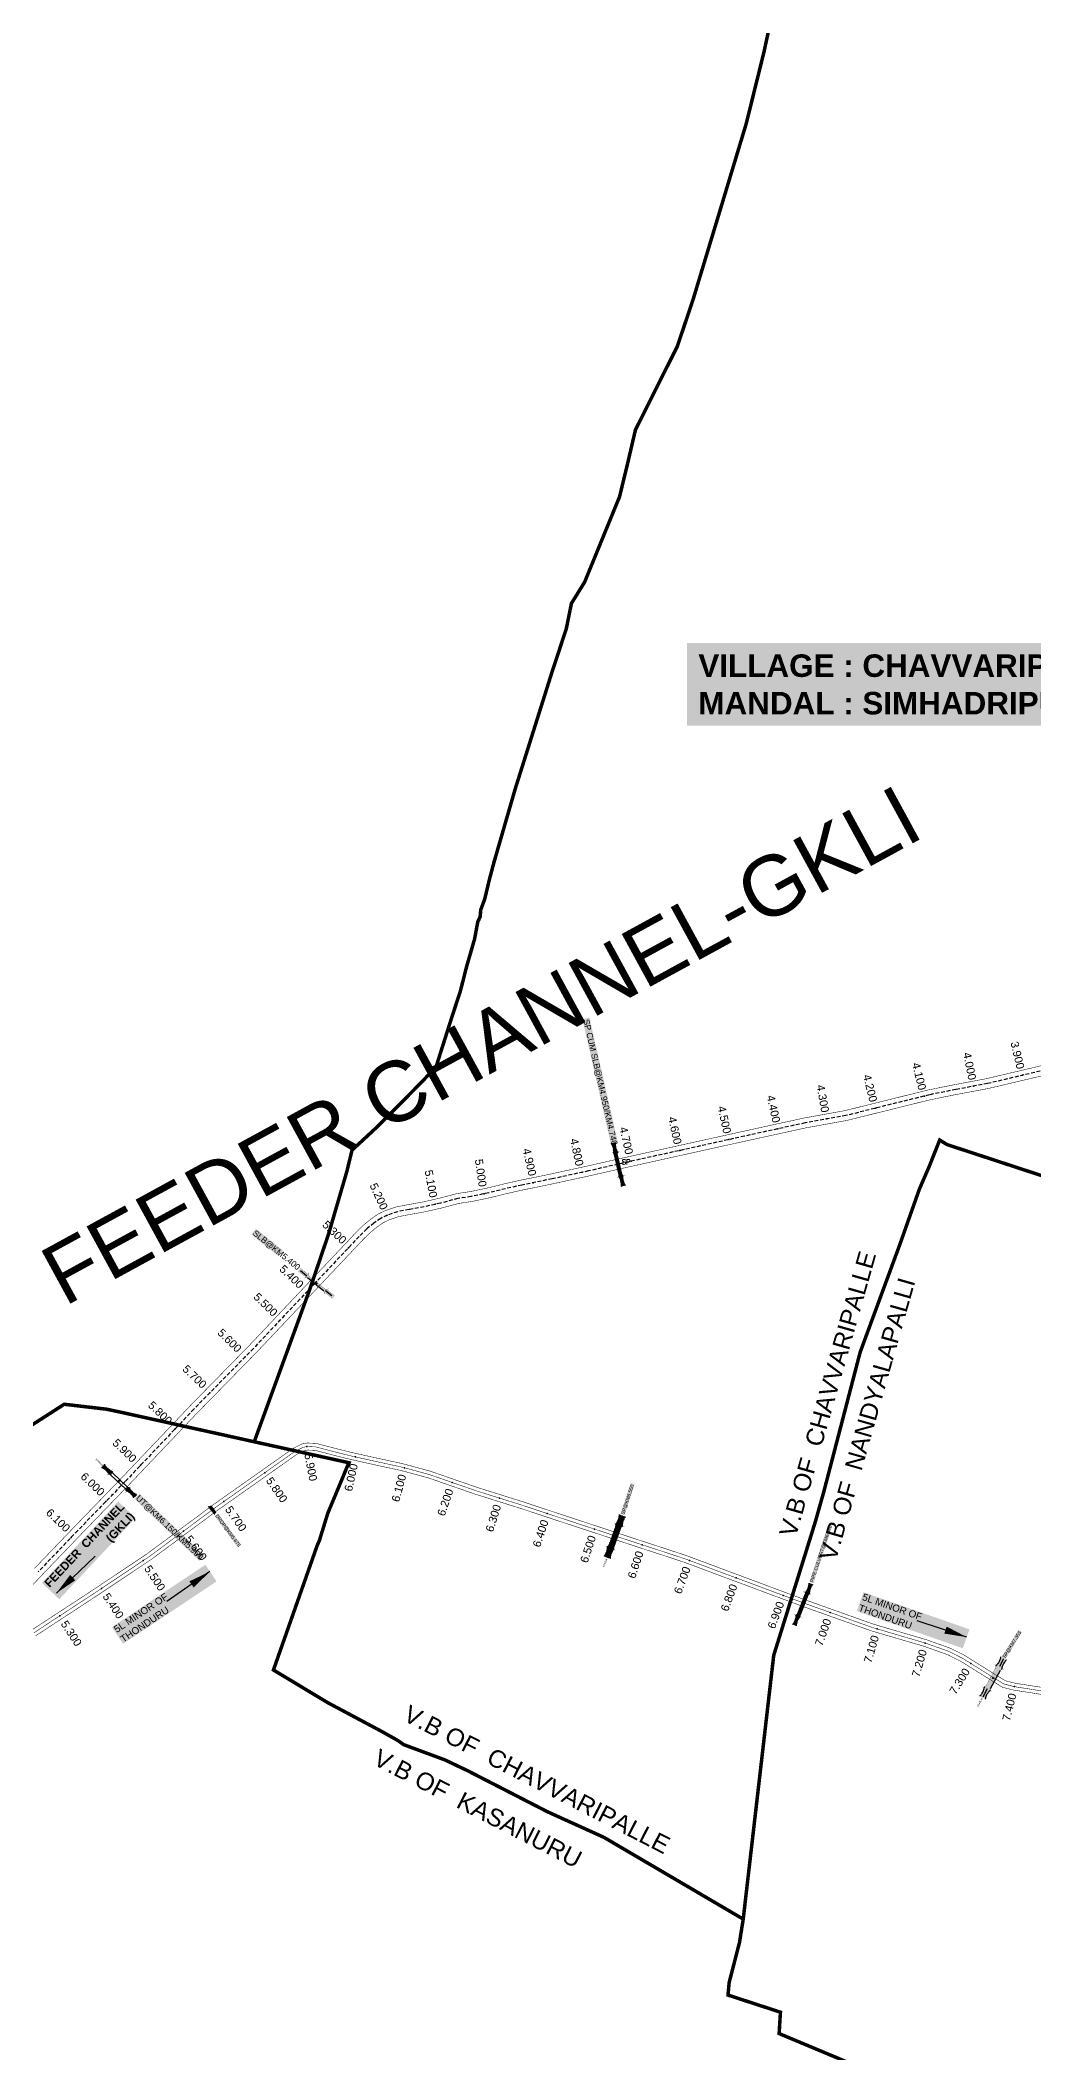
# Model space of a CAD drawing. Header units: inches. Extents: x 174104 to 230935, y 1583276 to 1631460.
# Drawn here: x 192425 to 194413, y 1622188 to 1626212 of the extents above; entities that cross this region are included whole.
import ezdxf
from ezdxf.enums import TextEntityAlignment as Align

# ---------------------------------------------------------------- set-up
doc = ezdxf.new("R2010")
doc.units = ezdxf.units.IN
doc.header["$LTSCALE"] = 15
doc.header["$MEASUREMENT"] = 0
doc.linetypes.add('ACAD_ISO02W100', pattern=[15, 12, -3])
doc.linetypes.add('HIDDEN2', pattern=[0.1875, 0.125, -0.0625])
for name, color, linetype in [('CANAL1', 7, 'Continuous'), ('CHANAGE', 1, 'Continuous'), ('CS', 134, 'Continuous'), ('POINT', 2, 'Continuous'), ('RE REMARKS', 7, 'Continuous'), ('STRUCTURE', 5, 'Continuous'), ('TEXT', 1, 'Continuous'), ('text2', 7, 'Continuous'), ('VB', 72, 'Continuous'), ('VILLAGE BOUNDRY', 5, 'Continuous')]:
    doc.layers.add(name, color=color, linetype=linetype)
doc.styles.add('section', font='romant.shx', dxfattribs={"height": 2})
doc.styles.get("Standard").update_dxf_attribs({"font": 'arial.ttf'})
doc.dimstyles.get("Standard").update_dxf_attribs({"dimtxt": 0.18, "dimasz": 0.18, "dimexe": 0.18, "dimexo": 0.0625, "dimgap": 0.09, "dimtad": 0, "dimtih": 1, "dimtoh": 1, "dimdec": 4, "dimzin": 0, "dimdsep": 46, "dimtxsty": 'Standard', "dimcen": 0.09, "dimadec": 0, "dimazin": 0, "dimtfac": 1, "dimtdec": 4, "dimtofl": 0, "dimtmove": 0, "dimatfit": 3, "dimfxl": 1, "dimtolj": 1, "dimtzin": 0, "dimarcsym": 0})

# ---------------------------------------------------------------- blocks, each defined once
blk = doc.blocks.new('DROP')
h = blk.add_hatch()
h.set_pattern_fill('ANSI31', color=1, scale=10, angle=45)
h.set_pattern_definition([(90, (-324.4107, -25.7687), (-1.25, 0), [])])
h.paths.add_polyline_path([(-9.9, -4.3), (-13.8, 4.1), (13.8, 4.1), (10.2, -4.3)])
at = {"layer": 'STRUCTURE', "color": 5, "const_width": 0.49}
blk.add_lwpolyline([(-9.9, -4.3), (-13.8, 4.1), (13.8, 4.1), (10.2, -4.3), (-9.9, -4.3)], dxfattribs=at)
at = {"layer": 'STRUCTURE', "color": 5}
blk.add_circle((0, 0), 1.33, dxfattribs=at)
blk = doc.blocks.new('SP')
at = {"layer": 'STRUCTURE'}
h = blk.add_hatch(dxfattribs=at)
h.set_pattern_fill('DASH', color=256, scale=8, style=0)
edge = h.paths.add_edge_path()
edge.add_spline(control_points=[(769825.7, 1706742.1), (769825.3, 1706741.8), (769823.8, 1706740.8), (769820.9, 1706740.3), (769817, 1706739.7), (769811.4, 1706738.9), (769804, 1706739.7), (769798.4, 1706741), (769795.6, 1706741.6)], knot_values=[0, 0, 0, 0, 1.613557, 5.24513, 8.624976, 13.470124, 22.190216, 30.746377, 30.746377, 30.746377, 30.746377], degree=3, periodic=0)
edge.add_line((769795.6, 1706741.6), (769792.6, 1706739.6))
edge.add_line((769792.6, 1706739.6), (769732.6, 1706739.6))
edge.add_line((769732.6, 1706739.6), (769729.6, 1706741.6))
edge.add_spline(control_points=[(769729.6, 1706741.6), (769726.9, 1706740.9), (769721.3, 1706739.5), (769713.9, 1706738.5), (769708.3, 1706739.1), (769704.4, 1706739.6), (769701.5, 1706740), (769700, 1706741), (769699.5, 1706741.3)], knot_values=[0, 0, 0, 0, 8.556161, 17.276253, 22.121402, 25.501247, 29.13282, 30.746377, 30.746377, 30.746377, 30.746377], degree=3, periodic=0)
edge.add_line((769699.5, 1706741.3), (769699.5, 1706722.1))
edge.add_spline(control_points=[(769699.5, 1706722.1), (769700, 1706722.4), (769701.4, 1706723.4), (769704.3, 1706724), (769708.2, 1706724.5), (769713.8, 1706725.3), (769721.2, 1706724.5), (769726.8, 1706723.3), (769729.6, 1706722.6)], knot_values=[0, 0, 0, 0, 1.613557, 5.24513, 8.624976, 13.470124, 22.190216, 30.746377, 30.746377, 30.746377, 30.746377], degree=3, periodic=0)
edge.add_line((769729.6, 1706722.6), (769732.6, 1706724.6))
edge.add_line((769732.6, 1706724.6), (769792.6, 1706724.6))
edge.add_line((769792.6, 1706724.6), (769795.6, 1706722.6))
edge.add_spline(control_points=[(769795.6, 1706722.6), (769798.4, 1706723.3), (769803.9, 1706724.8), (769811.3, 1706725.8), (769817, 1706725.1), (769820.9, 1706724.7), (769823.8, 1706724.2), (769825.2, 1706723.3), (769825.7, 1706723)], knot_values=[0, 0, 0, 0, 8.556161, 17.276253, 22.121402, 25.501247, 29.13282, 30.746377, 30.746377, 30.746377, 30.746377], degree=3, periodic=0)
edge.add_line((769825.7, 1706723), (769825.7, 1706742.1))
h.paths.add_polyline_path([(769764.2, 1706732.1, -1), (769761.1, 1706732.1, -1)], flags=0)
h.paths.add_polyline_path([(769761.1, 1706732.1, 1), (769764.2, 1706732.1, 1)], flags=16)
at = {"layer": 'STRUCTURE', "const_width": 0.628}
for points in [[(769726.6, 1706747.6), (769726.6, 1706743.6), (769732.6, 1706739.6), (769792.6, 1706739.6), (769798.6, 1706743.6), (769798.6, 1706747.6)], [(769726.6, 1706716.6), (769726.6, 1706720.6), (769732.6, 1706724.6), (769792.6, 1706724.6), (769798.6, 1706720.6), (769798.6, 1706716.6)]]:
    blk.add_lwpolyline(points, dxfattribs=at)
at = {"layer": 'STRUCTURE', "color": 3}
blk.add_lwpolyline([(769732.6, 1706724.6), (769792.6, 1706724.6)], dxfattribs=at)
blk.add_lwpolyline([(769732.6, 1706724.6), (769792.6, 1706724.6)], dxfattribs=at)
at = {"layer": 'STRUCTURE', "color": 0}
blk.add_circle((769762.6, 1706732.1), 1.55, dxfattribs=at)
at = {"layer": 'STRUCTURE'}
for points in [[(769699.5, 1706741.3), (769700.9, 1706740.5), (769704.4, 1706739.6), (769707.8, 1706739.2), (769712.6, 1706738.8), (769721.3, 1706739.7), (769729.6, 1706741.6)], [(769699.5, 1706722.1), (769700.9, 1706723), (769704.4, 1706724), (769707.7, 1706724.5), (769712.5, 1706725), (769721.2, 1706724.4), (769729.6, 1706722.6)], [(769825.7, 1706742.1), (769824.3, 1706741.3), (769820.8, 1706740.3), (769817.5, 1706739.8), (769812.7, 1706739.2), (769804, 1706739.9), (769795.6, 1706741.6)], [(769825.7, 1706723), (769824.3, 1706723.8), (769820.8, 1706724.7), (769817.4, 1706725.1), (769812.6, 1706725.5), (769803.9, 1706724.6), (769795.6, 1706722.6)]]:
    blk.add_spline(points, degree=3, dxfattribs=at)
at = {"layer": 'STRUCTURE', "color": 0}
blk.add_text('STREAM', height=5, dxfattribs=at).set_placement((769684.3, 1706732.1), align=Align.MIDDLE_CENTER)
for points in [[(769727.4, 1706732.1), (769700.8, 1706732.1)], [(769824.4, 1706732.1), (769800.5, 1706732.1)]]:
    blk.add_leader(points, dimstyle='Standard', override={"dimasz": 10, "dimgap": 0.09, "dimtad": 0}, dxfattribs=at)
blk = doc.blocks.new('PIPE C')
at = {"layer": 'STRUCTURE'}
h = blk.add_hatch(dxfattribs=at)
h.set_pattern_fill('DASH', color=256, scale=5.6, angle=-90, style=0)
h.set_pattern_definition([(270, (-1194663.9188, 538833.8274), (0.7, -0.7), [0.7, -0.7])])
edge = h.paths.add_edge_path()
edge.add_spline(control_points=[(4.6, -44.2), (4.4, -43.9), (3.7, -42.8), (3.2, -40.8), (2.9, -38.1), (2.3, -34.2), (2.9, -29), (3.8, -25), (4.2, -23.1)], knot_values=[0, 0, 0, 0, 1.613557, 5.24513, 8.624976, 13.470124, 22.190216, 30.746377, 30.746377, 30.746377, 30.746377], degree=3, periodic=0)
edge.add_line((4.2, -23.1), (2.8, -21))
edge.add_line((2.8, -21), (2.8, 21))
edge.add_line((2.8, 21), (4.2, 23.1))
edge.add_spline(control_points=[(4.2, 23.1), (3.7, 25), (2.7, 28.9), (2, 34.1), (2.4, 38), (2.7, 40.8), (3.1, 42.8), (3.8, 43.8), (4, 44.2)], knot_values=[0, 0, 0, 0, 8.556161, 17.276253, 22.121402, 25.501247, 29.13282, 30.746377, 30.746377, 30.746377, 30.746377], degree=3, periodic=0)
edge.add_line((4, 44.2), (-4.6, 44.2))
edge.add_spline(control_points=[(-4.6, 44.2), (-4.4, 43.9), (-3.7, 42.8), (-3.2, 40.8), (-2.9, 38.1), (-2.3, 34.2), (-2.9, 29), (-3.8, 25), (-4.2, 23.1)], knot_values=[0, 0, 0, 0, 1.613557, 5.24513, 8.624976, 13.470124, 22.190216, 30.746377, 30.746377, 30.746377, 30.746377], degree=3, periodic=0)
edge.add_line((-4.2, 23.1), (-2.8, 21))
edge.add_line((-2.8, 21), (-2.8, -21))
edge.add_line((-2.8, -21), (-4.2, -23.1))
edge.add_spline(control_points=[(-4.2, -23.1), (-3.7, -25), (-2.7, -28.9), (-2, -34.1), (-2.4, -38), (-2.7, -40.8), (-3.1, -42.8), (-3.8, -43.8), (-4, -44.2)], knot_values=[0, 0, 0, 0, 8.556161, 17.276253, 22.121402, 25.501247, 29.13282, 30.746377, 30.746377, 30.746377, 30.746377], degree=3, periodic=0)
edge.add_line((-4, -44.2), (4.6, -44.2))
blk.add_circle((0, 0), 0.657)
at = {"layer": 'STRUCTURE', "const_width": 0.44}
for points in [[(-8.4, 25.2), (-5.6, 25.2), (-2.8, 21), (-2.8, -21), (-5.6, -25.2), (-8.4, -25.2)], [(8.4, 25.2), (5.6, 25.2), (2.8, 21), (2.8, -21), (5.6, -25.2), (8.4, -25.2)]]:
    blk.add_lwpolyline(points, dxfattribs=at)
at = {"layer": 'STRUCTURE', "color": 3}
for points in [[(-2.8, 21), (-2.8, -21)], [(-2.8, 21), (-2.8, -21)], [(2.8, 21), (2.8, -21)]]:
    blk.add_lwpolyline(points, dxfattribs=at)
at = {"layer": 'STRUCTURE'}
for points in [[(-4.6, 44.2), (-4, 43.2), (-3.3, 40.8), (-2.9, 38.4), (-2.5, 35.1), (-3, 29), (-4.2, 23.1)], [(4, 44.2), (3.4, 43.2), (2.8, 40.7), (2.5, 38.4), (2.2, 35), (2.8, 28.9), (4.2, 23.1)], [(-4, -44.2), (-3.4, -43.2), (-2.8, -40.7), (-2.5, -38.4), (-2.2, -35), (-2.8, -28.9), (-4.2, -23.1)], [(4.6, -44.2), (4, -43.2), (3.3, -40.8), (2.9, -38.4), (2.5, -35.1), (3, -29), (4.2, -23.1)]]:
    blk.add_spline(points, degree=3, dxfattribs=at)
at = {"layer": 'STRUCTURE', "color": 0}
for points in [[(-0.2, 44.3), (-0.2, 28.7)], [(0, -23.2), (0, -38.9)]]:
    blk.add_leader(points, dimstyle='Standard', override={"dimscale": 0.062085, "dimtxt": 50, "dimasz": 100, "dimgap": 0.09, "dimtad": 0, "dimzin": 2}, dxfattribs=at)
blk = doc.blocks.new('UT')
at = {"layer": 'STRUCTURE'}
h = blk.add_hatch(dxfattribs=at)
h.set_pattern_fill('DASH', color=150, scale=8, angle=-39.62775, style=0)
h.set_pattern_definition([(320.372247933, (-4370.464, -6260.8811), (1.40800153113, 0.132407282), [1, -1])])
h.paths.add_polyline_path([(765163, 1700681.9), (765165.6, 1700680.6), (765167.2, 1700680.3), (765169.1, 1700680), (765172.4, 1700679.6), (765176.4, 1700679.3), (765179.5, 1700679.5), (765183.1, 1700679.9), (765187.7, 1700680.9), (765188.9, 1700681.2), (765193.1, 1700682.2), (765196.1, 1700680.2), (765196.1, 1700672.2), (765193.1, 1700670.2), (765190.5, 1700670.8), (765188.1, 1700671.3), (765185.5, 1700671.8), (765183.6, 1700672.1), (765181, 1700672.5), (765180.3, 1700672.5), (765178.5, 1700672.6), (765176.7, 1700672.6), (765174.6, 1700672.5), (765172.5, 1700672.3), (765170.4, 1700672), (765168.5, 1700671.7), (765166.1, 1700671.2), (765165, 1700670.8), (765163, 1700669.7)])
h.paths.add_polyline_path([(765259.1, 1700682.2), (765256.1, 1700680.2), (765256.1, 1700672.2), (765259.1, 1700670.2), (765261.9, 1700671), (765264.4, 1700671.6), (765266.4, 1700672), (765269.1, 1700672.5), (765272.7, 1700673), (765276.1, 1700673.1), (765278.6, 1700672.9), (765281.2, 1700672.7), (765283.9, 1700672.3), (765286.4, 1700671.9), (765288, 1700671.3), (765289.2, 1700670.6), (765289.1, 1700682.7), (765287.6, 1700681.8), (765285.7, 1700681.2), (765283, 1700680.7), (765281.2, 1700680.4), (765276.7, 1700679.9), (765272.7, 1700679.9), (765268.7, 1700680.3), (765264.8, 1700681), (765261.2, 1700681.7)])
at = {"layer": 'STRUCTURE', "color": 150, "const_width": 0.628}
for points in [[(765190.1, 1700688.2), (765190.1, 1700684.2), (765196.1, 1700680.2), (765256.1, 1700680.2), (765262.1, 1700684.2), (765262.1, 1700688.2)], [(765190.1, 1700664.2), (765190.1, 1700668.2), (765196.1, 1700672.2), (765256.1, 1700672.2), (765262.1, 1700668.2), (765262.1, 1700664.2)]]:
    blk.add_lwpolyline(points, dxfattribs=at)
at = {"layer": 'STRUCTURE', "color": 150}
for points in [[(765196.1, 1700680.2), (765256.1, 1700680.2)], [(765196.1, 1700672.2), (765256.1, 1700672.2)], [(765196.1, 1700672.2), (765256.1, 1700672.2)]]:
    blk.add_lwpolyline(points, dxfattribs=at)
at = {"layer": 'STRUCTURE', "color": 0}
blk.add_circle((765226.1, 1700676.2), 1.89, dxfattribs=at)
at = {"layer": 'STRUCTURE', "color": 150}
for points in [[(765163, 1700681.9), (765164.4, 1700681.1), (765167.9, 1700680.2), (765171.2, 1700679.8), (765176.1, 1700679.4), (765184.7, 1700680.3), (765193.1, 1700682.2)], [(765289.1, 1700682.7), (765287.8, 1700681.9), (765284.3, 1700680.9), (765280.9, 1700680.4), (765276.1, 1700679.8), (765267.4, 1700680.5), (765259.1, 1700682.2)], [(765163, 1700669.7), (765164.3, 1700670.6), (765167.8, 1700671.6), (765171.2, 1700672.1), (765176, 1700672.6), (765184.7, 1700672), (765193.1, 1700670.2)], [(765289.2, 1700670.6), (765287.8, 1700671.4), (765284.2, 1700672.3), (765280.9, 1700672.7), (765276.1, 1700673.1), (765267.4, 1700672.2), (765259.1, 1700670.2)]]:
    blk.add_spline(points, degree=3, dxfattribs=at)
at = {"layer": 'STRUCTURE', "color": 0}
blk.add_text('STREAM', height=5, dxfattribs=at).set_placement((765148.2, 1700675.8), align=Align.MIDDLE_CENTER)
for points in [[(765190.9, 1700676), (765164.2, 1700675.8)], [(765289.3, 1700676.7), (765265.4, 1700676.4)]]:
    blk.add_leader(points, dimstyle='Standard', override={"dimasz": 10, "dimgap": 0.09, "dimtad": 0}, dxfattribs=at)
blk = doc.blocks.new('SLB')
at = {"layer": 'STRUCTURE'}
h = blk.add_hatch(dxfattribs=at)
h.set_pattern_fill('DOTS', color=6, scale=20, angle=320.37225, style=0)
h.set_pattern_definition([(320.372247934, (-159.4327, -72.9564), (1.2786241598, 0.5641323054), [0, -1.25])])
h.paths.add_polyline_path([(769699.5, 1706871.1), (769699.5, 1706861.1), (769729.1, 1706861.1), (769732.1, 1706863.1), (769792.1, 1706863.1), (769795.1, 1706861.1), (769824.7, 1706861.1), (769824.7, 1706871.1), (769795.1, 1706871.1), (769792.1, 1706869.1), (769732.1, 1706869.1), (769729.1, 1706871.1)])
at = {"layer": 'STRUCTURE', "color": 6, "linetype": 'ACAD_ISO02W100', "ltscale": 0.5, "const_width": 0.5}
for points in [[(769699.5, 1706871.1), (769729.1, 1706871.1)], [(769699.5, 1706861.1), (769729.1, 1706861.1)], [(769795.1, 1706871.1), (769824.7, 1706871.1)], [(769795.1, 1706861.1), (769824.7, 1706861.1)]]:
    blk.add_lwpolyline(points, dxfattribs=at)
at = {"layer": 'STRUCTURE', "color": 6, "const_width": 0.628}
for points in [[(769726.1, 1706877.1), (769726.1, 1706873.1), (769732.1, 1706869.1), (769792.1, 1706869.1), (769798.1, 1706873.1), (769798.1, 1706877.1)], [(769726.1, 1706855.1), (769726.1, 1706859.1), (769732.1, 1706863.1), (769792.1, 1706863.1), (769798.1, 1706859.1), (769798.1, 1706855.1)]]:
    blk.add_lwpolyline(points, dxfattribs=at)
at = {"layer": 'STRUCTURE', "color": 6}
blk.add_lwpolyline([(769732.1, 1706863.1), (769792.1, 1706863.1)], dxfattribs=at)
blk.add_lwpolyline([(769732.1, 1706863.1), (769792.1, 1706863.1)], dxfattribs=at)
at = {"layer": 'STRUCTURE', "color": 0}
blk.add_circle((769762.1, 1706866.1), 1.24, dxfattribs=at)
for points in [[(769703.8, 1706866), (769726.7, 1706866)], [(769818.6, 1706865.8), (769795.7, 1706865.8)]]:
    blk.add_leader(points, dimstyle='Standard', override={"dimasz": 10, "dimgap": 0.09, "dimtad": 0}, dxfattribs=at)

msp = doc.modelspace()

# ---------------------------------------------------------------- linework, layer by layer
at = {"layer": 'CANAL1', "color": 200, "const_width": 1}
for points in [[(194495.54825, 1624156.61858), (194323.04945, 1624115.89666), (194259.10158, 1624103.88312), (194206.56495, 1624093.35083), (194039.63488, 1624051.95873), (193957.74837, 1624037.13736), (193836.50009, 1624010.65362), (193583.63086, 1623954.6888), (193524.54071, 1623941.19938), (193451.58912, 1623925.37443), (193418.89354, 1623918.48596), (193391.26544, 1623913.0228), (193358.73121, 1623905.67416), (193325.14857, 1623897.40736), (193289.16817, 1623889.87855), (193263.04695, 1623886.02906), (193228.59887, 1623876.87588), (193195.44752, 1623869.36194), (193165.08511, 1623863.85265), (193142.58022, 1623859.62398), (193123.60278, 1623853.20307), (193111.64399, 1623847.45971), (193098.96243, 1623838.68228), (193085.46649, 1623827.6869), (193070.53668, 1623812.95596), (193055.23598, 1623796.71557), (192984.98371, 1623722.3866), (192859.05443, 1623589.20683), (192739.92827, 1623467.64642), (192602.28982, 1623322.88484), (192507.58203, 1623225.08211), (192428.04881, 1623142.16595), (192317.24636, 1623025.30352)], [(194491.16653, 1624176.13392), (194318.90334, 1624135.46762), (194255.28945, 1624123.51683), (194202.19035, 1624112.87177), (194035.44282, 1624071.52494), (193953.8321, 1624056.75348), (193832.20523, 1624030.18705), (193579.24431, 1623974.20193), (193520.19505, 1623960.72185), (193447.40756, 1623944.9325), (193414.89196, 1623938.08195), (193387.12162, 1623932.59067), (193354.13728, 1623925.14035), (193320.70881, 1623916.91151), (193285.65894, 1623909.57741), (193259.00804, 1623905.64986), (193223.81877, 1623896.29974), (193191.44979, 1623888.96313), (193161.45303, 1623883.52019), (193137.50355, 1623879.02007), (193116.04071, 1623871.75825), (193101.56102, 1623864.80419), (193086.93659, 1623854.68202), (193072.09655, 1623842.59157), (193056.22992, 1623826.93629), (193040.68991, 1623810.4419), (192970.44859, 1623736.12452), (192844.64498, 1623603.07764), (192725.53811, 1623481.53693), (192587.85858, 1623336.73214), (192493.18137, 1623238.961), (192413.57521, 1623155.96879)], [(192408.4407, 1623033.12445), (192531.23198, 1623113.41511), (192638.76088, 1623185.15786), (192773.45155, 1623284.92374), (192931.03255, 1623395.96715), (192948.59095, 1623404.95451), (192959.29913, 1623406.99816), (192977.70688, 1623406.05034), (193025.7671, 1623393.53437), (193051.44442, 1623387.3001), (193101.73134, 1623376.1247), (193149.40738, 1623365.84569), (193205.90032, 1623350.56697), (193299.84486, 1623318.01986), (193390.49036, 1623289.62172), (193574.39963, 1623228.9215), (193717.27211, 1623182.16092), (193954.45182, 1623093.86735), (194092.22927, 1623044.78146), (194198.62873, 1623013.56968), (194246.9796, 1622996.38133), (194274.19798, 1622982.68465), (194332.84038, 1622946.09449), (194356.43358, 1622931.55368), (194376.6346, 1622926.48419), (194454.19105, 1622914.4963)], [(192415.94826, 1623021.30622), (192538.94806, 1623101.73322), (192646.81724, 1623173.70301), (192781.65133, 1623273.57512), (192938.29007, 1623383.95455), (192953.185, 1623391.5786), (192960.26528, 1623392.92986), (192975.56071, 1623392.1423), (193022.35118, 1623379.957), (193048.27397, 1623373.66313), (193098.73742, 1623362.4485), (193146.10234, 1623352.23657), (193201.77632, 1623337.17934), (193295.45963, 1623304.72273), (193386.20342, 1623276.2938), (193570.02828, 1623215.62144), (193712.65076, 1623168.94268), (193949.66021, 1623080.71249), (194087.90613, 1623031.4597), (194194.31023, 1623000.24656), (194241.46695, 1622983.48272), (194267.33149, 1622970.46731), (194325.4621, 1622934.19648), (194350.92881, 1622918.50101), (194373.85553, 1622912.7475), (194452.29317, 1622900.6234)]]:
    msp.add_lwpolyline(points, dxfattribs=at)
at = {"layer": 'CANAL1', "color": 1, "linetype": 'HIDDEN2', "ltscale": 4}
msp.add_lwpolyline([(194492.05903, 1624166.06975), (194320.97639, 1624125.68214), (194257.19552, 1624113.69997), (194204.37765, 1624103.1113), (194037.53885, 1624061.74183), (193955.79023, 1624046.94542), (193834.35266, 1624020.42034), (193581.86389, 1623964.53972), (193581.80875, 1623964.52751), (193581.43758, 1623964.44536), (193522.36788, 1623950.96062), (193449.49834, 1623935.15346), (193416.89275, 1623928.28395), (193389.19353, 1623922.80674), (193356.43424, 1623915.40725), (193322.92869, 1623907.15944), (193287.41355, 1623899.72798), (193261.0275, 1623895.83946), (193226.20882, 1623886.58781), (193193.44865, 1623879.16253), (193163.26907, 1623873.68642), (193140.04189, 1623869.32203), (193119.82175, 1623862.48066), (193106.6025, 1623856.13195), (193092.94951, 1623846.68215), (193078.78152, 1623835.13924), (193063.3833, 1623819.94612), (193047.96294, 1623803.57874), (192977.71615, 1623729.25556), (192976.16644, 1623727.61662), (192851.8497, 1623596.14223), (192732.73319, 1623474.59168), (192595.0742, 1623329.80849), (192500.3817, 1623232.02156), (192420.81201, 1623149.06737)], dxfattribs=at)
at = {"layer": 'CANAL1', "color": 1, "linetype": 'HIDDEN2', "ltscale": 4, "const_width": 1}
msp.add_lwpolyline([(192412.19448, 1623027.21533), (192535.09002, 1623107.57417), (192642.78906, 1623179.43044), (192777.55144, 1623279.24943), (192934.66131, 1623389.96085), (192950.88797, 1623398.26656), (192959.7822, 1623399.96401), (192976.6338, 1623399.09632), (193024.05914, 1623386.74569), (193049.8592, 1623380.48161), (193100.23438, 1623369.2866), (193147.75486, 1623359.04113), (193203.83832, 1623343.87316), (193297.65225, 1623311.37129), (193388.34689, 1623282.95776), (193572.21396, 1623222.27147), (193714.96143, 1623175.5518), (193952.05602, 1623087.28992), (194090.0677, 1623038.12058), (194196.46948, 1623006.90812), (194244.22327, 1622989.93202), (194270.76474, 1622976.57598), (194329.15124, 1622940.14549), (194353.68119, 1622925.02735), (194375.24506, 1622919.61584), (194453.24211, 1622907.55985)], dxfattribs=at)
at = {"layer": 'CS', "color": 3}
for p in [(192958.85309, 1623399.78669), (192874.44733, 1623347.52956), (193056.32489, 1623379.04472), (193153.93955, 1623357.36846), (193249.48501, 1623328.05885), (192792.70408, 1623289.92712), (193344.43412, 1623296.7151), (193439.60953, 1623266.03826), (192712.09, 1623230.7619), (193534.57083, 1623234.69578), (193629.57919, 1623203.49647), (192631.34381, 1623171.79422), (193724.48408, 1623172.00686), (192548.15908, 1623116.29378), (193818.20102, 1623137.11938), (193911.91795, 1623102.2319), (192464.54366, 1623061.44537), (194005.91119, 1623068.10297), (194100.29867, 1623035.11937), (194196.25526, 1623006.97096), (194287.20901, 1622966.31551), (194374.77555, 1622919.73367)]:
    msp.add_point(p, dxfattribs=at)
at = {"layer": 'POINT'}
for p in [(193582, 1623964, 14), (192978, 1623726, 15), (192583, 1623331, 16), (192771, 1623272, 96), (193575, 1623220, 97), (193951, 1623084, 98), (194332, 1622937, 99)]:
    msp.add_point(p, dxfattribs=at)
at = {"layer": 'text2', "color": 3}
for p in [(194293.17915, 1624120.46002), (194391.07045, 1624142.2293), (194097.48808, 1624076.60689), (194194.84402, 1624100.74733), (193901.30788, 1624035.04508), (193999.61551, 1624054.87775), (193705.39846, 1623991.88029), (193803.33286, 1624013.55506), (193509.60607, 1623948.19227), (193607.46407, 1623970.20553), (193313.67362, 1623905.22284), (193411.51962, 1623927.22148), (193215.69786, 1623884.20545), (193118.16448, 1623861.68473), (193042.13828, 1623797.41607), (192973.2387, 1623724.52032), (192904.32454, 1623651.63836), (192835.10248, 1623579.05279), (192764.89758, 1623507.41332), (192695.28334, 1623435.2037), (192626.16851, 1623362.51201), (192569.38848, 1623303.28339), (192556.68967, 1623290.1696), (192486.9793, 1623218.04908)]:
    msp.add_point(p, dxfattribs=at)
at = {"layer": 'VILLAGE BOUNDRY', "linetype": 'HIDDEN2', "ltscale": 20, "const_width": 7}
for points in [[(192853.43238, 1623409.41929), (192964.87782, 1623714.82955), (193002.35752, 1623825.18923), (193038.90805, 1623950.31402), (193049.13847, 1623992.47416), (193101.81303, 1624041.21448), (193176.0557, 1624116.05087), (193205.90372, 1624146.766), (193213.29557, 1624146.33075), (193231.05831, 1624202.3522), (193250.16907, 1624262.37051), (193265.75412, 1624309.71371), (193278.36455, 1624359.25897), (193294.27504, 1624414.19743), (193300.8245, 1624449.11107), (193305.5014, 1624458.89324), (193306.70351, 1624472.97754), (193314.68057, 1624494.48546), (193324.07833, 1624533.78982), (193333.17006, 1624567.89717), (193375.32291, 1624713.54165), (193448.89382, 1624947.06039), (193477.90742, 1625034.9175), (193488.16573, 1625085.64707), (193514.58905, 1625128.29234), (193584.48756, 1625298.98754), (193601.06396, 1625367.29974), (193616.2736, 1625432.70587), (193700.29965, 1625600.11194), (193732.23702, 1625695.33195), (193795.31775, 1625903.66359), (193838.0832, 1626045.29161), (193873.61825, 1626188.76776), (193904.63656, 1626332.76723)], [(194082.62702, 1622151.30757), (193903.84238, 1622226.06367), (193906.45835, 1622268.79637), (193801.54551, 1622303.07106), (193803.8641, 1622328.23369), (193824.51945, 1622408.21834), (193831.98, 1622454.92801), (193553.00718, 1622618.55814), (193543.90766, 1622622.64085), (193440.95429, 1622669.26483), (193336.36744, 1622722.96652), (193280.65454, 1622751.55887), (193235.20314, 1622773.23004), (193152.2714, 1622803.87524), (193141.27988, 1622811.89058), (193108.89945, 1622829.99936), (193000.70026, 1622887.66035), (192987.3322, 1622895.67572), (192891.89826, 1622953.10292), (192979.51417, 1623202.17407), (192983.85267, 1623211.91517), (193000.59118, 1623266.27824), (193031.66968, 1623340.66304), (193038.96246, 1623358.60223), (193043.26335, 1623367.38497), (192592.3787, 1623467.22448), (192558.25277, 1623474.50245), (192473.20656, 1623484.41273), (192354.23907, 1623408.01294)]]:
    msp.add_lwpolyline(points, dxfattribs=at)
at = {"layer": 'VILLAGE BOUNDRY', "linetype": 'HIDDEN2', "ltscale": 20}
msp.add_lwpolyline([(193831.98, 1622454.92801, 7, 7, 0), (193893.02849, 1622982.40351, 7, 7, 0), (193976.24151, 1623249.33079, 7, 7, 0), (193993.04954, 1623308.73592, 7, 7, 0), (194065.93934, 1623588.31847, 7, 7, 0), (194108.27407, 1623703.1524, 7, 7, 0), (194144.94737, 1623802.62958, 7, 7, 0), (194184.62312, 1623914.88772, 7, 7, 0), (194204.47062, 1623960.6086, 7, 7, 0), (194225.18997, 1624012.72061, 7, 7, 0), (194239.72552, 1624003.6721, 7, 7, 0), (194571.95711, 1623894.67556, 7, 7, 0)], format="xyseb", dxfattribs=at)

# ---------------------------------------------------------------- block references
at = {"xscale": 0.6999999999999998, "yscale": 0.6999999999999998, "zscale": 0.6999999999999998, "rotation": 127.7811144204703}
msp.add_blockref('DROP', (192770.02408, 1623273.67389), dxfattribs=at)
at = {"layer": 'CHANAGE', "color": 3, "rotation": 338.1635905768741}
msp.add_blockref('PIPE C', (193950.96174, 1623083.99194, 98), dxfattribs=at)
at = {"layer": 'STRUCTURE', "color": 0}
for name, p, xscale, yscale, zscale, rotation in [('SLB', (-976178.81545, 1031293.86843, 15), 0.6999999999999998, 0.6999999999999998, 0.6999999999999998, 321.1465397672427), ('UT', (-1016310.76931, 1130652.18199, 16), 0.7000000000000002, 0.7000000000000002, 0.7000000000000002, 316.3986683753801), ('SP', (1131238.77816, 707541.8539, 97), 0.7, 0.7, 0.7, 69.95576227030226), ('SP', (989457.82758, 581085.40479, 99), 0.6999999999999998, 0.6999999999999998, 0.6999999999999998, 61.6264532327244)]:
    msp.add_blockref(name, p, dxfattribs=dict(at, xscale=xscale, yscale=yscale, zscale=zscale, rotation=rotation))
at = {"layer": 'text2', "color": 3, "rotation": 192.8371834254908}
msp.add_blockref('PIPE C', (193582, 1623964, 14), dxfattribs=at)

# ---------------------------------------------------------------- texts
at = {"color": 0}
msp.add_text('FEEDER CHANNEL-GKLI', height=120, rotation=28.63727234, dxfattribs=at).set_placement((192473.60786, 1623679.0144))
at = {"layer": 'CHANAGE'}
for s, rotation, p in [('4.000', 281.3361134, (194290.72058, 1624133.03564)), ('3.900', 283.28267546, (194387.4115, 1624155.00406)), ('4.100', 283.92622015, (194190.90855, 1624113.03817)), (' 4.300', 280.25940223, (193996.35673, 1624068.12485)), (' 4.200', 283.92622015, (194092.81038, 1624089.30178)), ('4.500', 282.47949583, (193800.49043, 1624025.91857)), ('4.400', 282.32135137, (193898.61926, 1624047.67181)), ('4.700', 282.85942294, (193604.30605, 1623984.33972)), ('4.600', 282.47949583, (193701.40829, 1624004.59559)), ('4.900', 282.72806038, (193410.56515, 1623941.31492)), ('4.800', 282.23920652, (193504.99767, 1623961.10672)), ('5.100', 280.28447987, (193212.2389, 1623897.77986)), ('5.000', 278.38335247, (193310.96749, 1623919.28098)), ('5.200', 294.63552234, (193114.44303, 1623874.55975)), ('5.300', 316.60285572, (193034.4104, 1623809.01939)), ('5.400', 316.60285572, (192948.51861, 1623720.25796)), ('5.500', 315.57945374, (192896.2682, 1623664.06585)), ('5.600', 315.57945374, (192824.20938, 1623592.258)), ('5.700', 316.44489808, (192754.46945, 1623520.29864)), ('5.800', 316.44489814, (192685.56427, 1623447.82744)), ('5.900', 315.92104653, (192614.17371, 1623372.1891)), ('6.000', 316.19299074, (192550.4599, 1623305.20907)), ('6.000', 77.47062547, (193053.28773, 1623365.37813)), ('6.100', 74.86620501, (193150.28452, 1623343.85399)), ('6.100', 316.19299074, (192481.23675, 1623233.04151)), ('6.300', 72.60485683, (193340.24868, 1623283.35538)), ('6.400', 71.73425716, (193435.22158, 1623252.74367)), ('6.500', 71.73425716, (193530.18288, 1623221.4012)), ('6.600', 71.87730028, (193625.22444, 1623190.19097)), ('6.700', 69.58149115, (193719.59983, 1623158.88649)), ('6.800', 69.58149177, (193813.31677, 1623123.99901)), ('6.900', 69.58149115, (193907.0337, 1623089.11153)), ('7.000', 70.39057112, (194001.21269, 1623054.91494)), ('7.100', 73.65119895, (194096.3579, 1623021.68545)), ('7.200', 73.65119895, (194192.31449, 1622993.53704)), ('7.300', 58.03773131, (194279.79797, 1622954.43795)), ('7.400', 75.91241741, (194371.36788, 1622906.15472))]:
    msp.add_text(s, height=16, rotation=rotation, dxfattribs=at).set_placement(p, align=Align.MIDDLE_RIGHT)
for s, rotation, p in [('5.900', 280.80489839, (192961.4776, 1623386.03489)), ('5.800', 305.17140134, (192882.51168, 1623336.0855)), ('5.700', 305.17140134, (192800.76842, 1623278.48307)), ('5.600', 306.52748473, (192720.42291, 1623219.5119)), ('5.500', 303.71102354, (192639.11387, 1623160.14836)), ('5.400', 303.71102354, (192555.92914, 1623104.64791)), ('5.300', 303.17983749, (192472.20542, 1623049.72797))]:
    msp.add_text(s, height=16, rotation=rotation, dxfattribs=at).set_placement(p, align=Align.MIDDLE_LEFT)
at = {"layer": 'CHANAGE', "color": 1}
msp.add_text('6.200', height=16, rotation=70.89134193, dxfattribs=at).set_placement((193244.90196, 1623314.83026), align=Align.MIDDLE_RIGHT)
at = {"layer": 'POINT', "style": 'section'}
msp.add_text(' SP', height=10, dxfattribs=at).set_placement((193582, 1623964, 14))
at = {"layer": 'STRUCTURE', "color": 5, "attachment_point": 1, "bg_fill": 1, "box_fill_scale": 1.1, "bg_fill_color": 7, "bg_fill_true_color": 16777215, "bg_fill_transparency": 0}
for s, insert, char_height, width, rotation in [('\\pi0.87307;SP CUM SLB@KM4.950/KM4.740', (193523.38417, 1624256.18, 14), 12, 256.7284584, 282.83718343), ('SLB@KM5.400', (192856.92905, 1623833.68654, 15), 12, 67.1525375, 321.14653977), ('UT@KM6.150/KM5.950', (192623.87745, 1623303.95549, 16), 12, 177.5333697, 316.39866838), ('SP@KM6.550', (193587.38475, 1623265.55695), 7, 63.5585708, 71.87729981), ('\\pi1.44345;{\\fArial|b1|i0|c0|p34;\\C1;FEEDER  CHANNEL \\P\\pi151.28291;(GKLI)}', (192430.89766, 1623127.35414), 16.64, 219.8746685, 46.77981293), ('DROP@KM5.675', (192780.88767, 1623265.04703), 7, 76.9983765, 306.52748408), ('PIPE CULVERT@KM6.940', (193965.31955, 1623129.64101), 7, 119.3135198, 71.7731417), ('{\\C1;5L MINOR OF \\PTHONDURU}', (192570.76081, 1623038.45474, -19), 14, 221.8268455, 33.70757953), ('{\\C1;5L MINOR OF \\PTHONDURU}', (194073.52649, 1623106.68089), 14, 221.8268455, 340.72831683), ('SP@KM7.355', (194350.21707, 1622979.48252), 7, 61.7903274, 58.03773039)]:
    msp.add_mtext(s, dxfattribs=dict(at, insert=insert, char_height=char_height, width=width, rotation=rotation))
at = {"layer": 'TEXT', "insert": (193742.24929, 1624983.75623), "char_height": 45, "width": 898.8798653, "attachment_point": 1, "bg_fill": 1, "box_fill_scale": 1.5, "bg_fill_color": 50, "bg_fill_transparency": 0}
msp.add_mtext('{\\fArial|b1|i0|c0|p34;\\C5;VILLAGE : CHAVVARIPALLE\\PMANDAL : SIMHADRIPURAM}', dxfattribs=at)
at = {"layer": 'VB', "color": 1}
for s, rotation, p in [('V.B OF  CHAVVARIPALLE', 74.13611629, (193920.25149, 1623221.46041)), ('V.B OF  NANDYALAPALLI ', 74.13611629, (194000.3087, 1623173.83744)), ('V.B OF  CHAVVARIPALLE', 332.82108939, (193157.00181, 1622869.01036)), ('V.B OF  KASANURU ', 332.82108939, (193096.73465, 1622780.96843))]:
    msp.add_text(s, height=35, rotation=rotation, dxfattribs=at).set_placement(p, align=Align.MIDDLE_LEFT)

# ---------------------------------------------------------------- leaders
at = {"layer": 'RE REMARKS', "color": 1}
for points in [[(192457.59667, 1623106.75308, -19), (192535.26672, 1623180.78568, -19)], [(192764.93474, 1623149.90989, -19), (192678.79594, 1623090.1705, -19)], [(194279.42716, 1623018.75659), (194179.86565, 1623051.56201)]]:
    msp.add_leader(points, dimstyle='Standard', override={"dimasz": 45}, dxfattribs=at)

doc.saveas('drawing.dxf')
